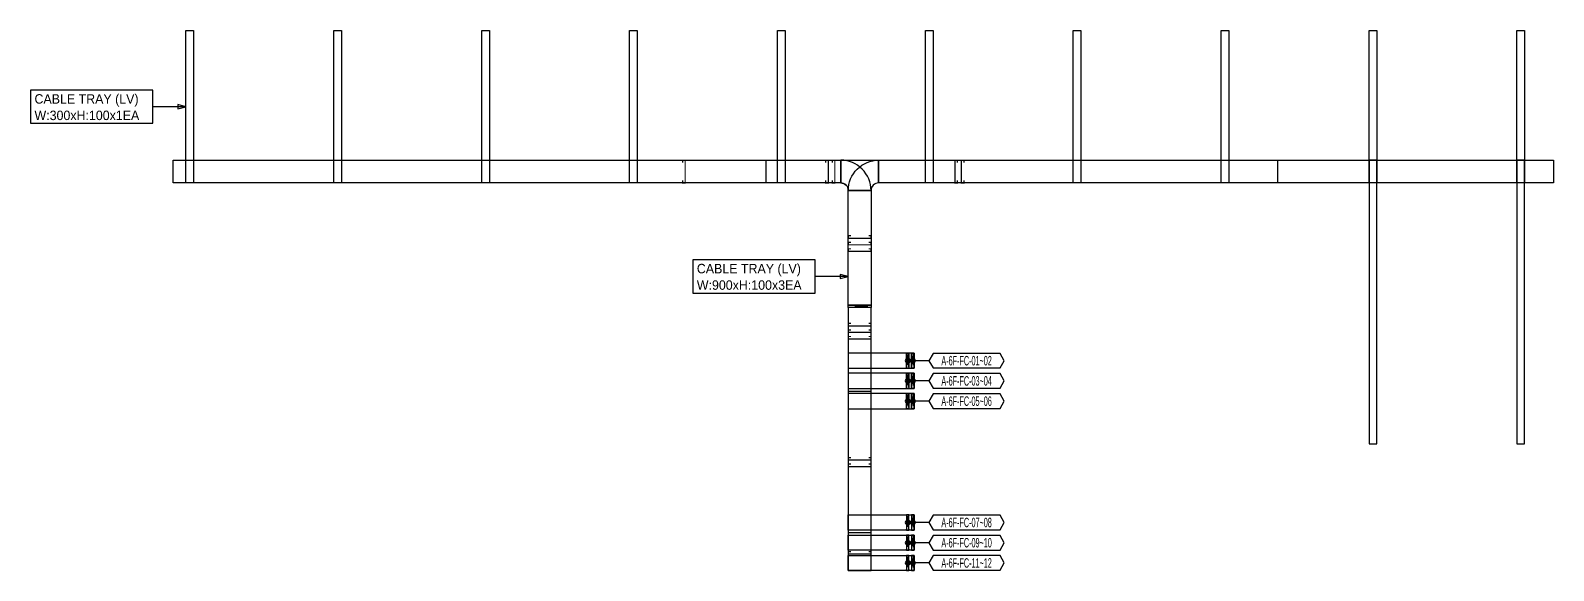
# Model space of a CAD drawing. Header units: millimetres. Extents: x 33932 to 374132, y 182625 to 847314.
# Drawn here: x 104652 to 164900, y 825955 to 847314 of the extents above; entities that cross this region are included whole.
import ezdxf
from ezdxf.enums import TextEntityAlignment as Align

# ---------------------------------------------------------------- set-up
doc = ezdxf.new("R2010")
doc.units = ezdxf.units.MM
doc.header["$LTSCALE"] = 150
for name, color, linetype in [('-----26 Electrical Cable Tray_HV_N', 30, 'Continuous'), ('-----26 Electrical Cable Tray_LV_UT', 141, 'Continuous'), ('-----29 주기', 1, 'Continuous'), ('-----30 Text', 2, 'Continuous'), ('-----99 Cable Schedule', 2, 'Continuous')]:
    doc.layers.add(name, color=color, linetype=linetype)
doc.styles.add('ELEC', font='')
doc.styles.get('ELEC').set_extended_font_data('Dotum')

# ---------------------------------------------------------------- blocks, each defined once
blk = doc.blocks.new('A$C9a0ab699')
h = blk.add_hatch(color=0)
edge = h.paths.add_edge_path()
edge.add_arc((64, 64), 64, 720, 1080, ccw=False)
at = {"color": 0}
blk.add_circle((64, 64), 64, dxfattribs=at)

msp = doc.modelspace()

# ---------------------------------------------------------------- linework, layer by layer
at = {"layer": '-----26 Electrical Cable Tray_HV_N', "color": 1}
for points in [[(104652, 844957), (104652, 843642), (109498, 843642), (109498, 844957)], [(130852, 838246), (130852, 836931), (135698, 836931), (135698, 838246)]]:
    msp.add_lwpolyline(points, close=True, dxfattribs=at)
for points in [[(110804, 844300), (110484, 844380), (110484, 844220), (110804, 844300), (109498, 844300)], [(137004, 837588), (136684, 837668), (136684, 837508), (137004, 837588), (135698, 837588)]]:
    msp.add_lwpolyline(points, dxfattribs=at)
at = {"layer": '-----26 Electrical Cable Tray_LV_UT'}
for points in [[(110804, 847314), (111104, 847314), (111104, 841285), (110804, 841285)], [(116654, 847314), (116954, 847314), (116954, 841285), (116654, 841285)], [(122504, 847314), (122804, 847314), (122804, 841285), (122504, 841285)], [(128354, 847314), (128654, 847314), (128654, 841285), (128354, 841285)], [(134204, 847314), (134504, 847314), (134504, 841285), (134204, 841285)], [(140054, 847314), (140354, 847314), (140354, 841285), (140054, 841285)], [(145904, 847314), (146204, 847314), (146204, 841285), (145904, 841285)], [(151754, 847314), (152054, 847314), (152054, 841285), (151754, 841285)], [(157604, 847314), (157904, 847314), (157904, 841285), (157604, 841285)], [(163454, 847314), (163754, 847314), (163754, 841285), (163454, 841285)], [(136704, 842185), (136704, 841285), (110297, 841285), (110297, 842185)], [(136704, 842185), (136704, 841285), (133754, 841285), (133754, 842185)], [(153986, 842185), (153986, 841285), (138204, 841285), (138204, 842185)], [(164900, 842185), (164900, 841285), (138204, 841285), (138204, 842185)], [(137004, 840985), (137904, 840985), (137904, 836455), (137004, 836455)], [(137004, 840985), (137904, 840985), (137904, 836455), (137004, 836455)], [(137004, 840985), (137904, 840985), (137904, 836455), (137004, 836455)], [(137004, 836455), (137904, 836455), (137904, 836355), (137004, 836355)], [(137904, 836355), (137004, 836355), (137004, 825955), (137904, 825955)], [(137904, 836355), (137004, 836355), (137004, 827455), (137904, 827455)], [(137904, 836355), (137004, 836355), (137004, 833055), (137904, 833055)]]:
    msp.add_lwpolyline(points, close=True, dxfattribs=at)
at = {"layer": '-----26 Electrical Cable Tray_LV_UT', "ltscale": 7.5, "const_width": 50, "elevation": 0}
for points in [[(130449, 842085), (130449, 842185), (130549, 842185), (130549, 841285), (130449, 841285), (130449, 841385)], [(136111, 842085), (136111, 842185), (136211, 842185), (136211, 841285), (136111, 841285), (136111, 841385)], [(141579, 842085), (141579, 842185), (141479, 842185), (141479, 841285), (141579, 841285), (141579, 841385)], [(137804, 838937), (137904, 838937), (137904, 838837), (137004, 838837), (137004, 838937), (137104, 838937)], [(137804, 838677), (137904, 838677), (137904, 838577), (137004, 838577), (137004, 838677), (137104, 838677)], [(137804, 835730), (137904, 835730), (137904, 835630), (137004, 835630), (137004, 835730), (137104, 835730)], [(137804, 835471), (137904, 835471), (137904, 835371), (137004, 835371), (137004, 835471), (137104, 835471)], [(137804, 835211), (137904, 835211), (137904, 835111), (137004, 835111), (137004, 835211), (137104, 835211)], [(137804, 830423), (137904, 830423), (137904, 830323), (137004, 830323), (137004, 830423), (137104, 830423)], [(137804, 830164), (137904, 830164), (137904, 830064), (137004, 830064), (137004, 830164), (137104, 830164)], [(137804, 826706), (137904, 826706), (137904, 826606), (137004, 826606), (137004, 826706), (137104, 826706)]]:
    msp.add_lwpolyline(points, dxfattribs=at)
at = {"layer": '-----26 Electrical Cable Tray_LV_UT', "ltscale": 7.5, "const_width": 50}
for points in [[(136371, 842085), (136371, 842185), (136471, 842185), (136471, 841285), (136371, 841285), (136371, 841385)], [(141319, 842085), (141319, 842185), (141219, 842185), (141219, 841285), (141319, 841285), (141319, 841385)], [(137804, 839197), (137904, 839197), (137904, 839097), (137004, 839097), (137004, 839197), (137104, 839197)]]:
    msp.add_lwpolyline(points, dxfattribs=at)
at = {"layer": '-----26 Electrical Cable Tray_LV_UT'}
for points in [[(136704, 841285), (136704, 842185), (136704, 842185), (138204, 842185), (138204, 841285, 0.414214), (137904, 840985), (137004, 840985), (137004, 840985, 0.414214)], [(136704, 841285), (136704, 841285, -0.414214), (137004, 840985), (137004, 840985), (137904, 840985, 0.414214), (136704, 842185)], [(138204, 841285), (138204, 841285, 0.414214), (137904, 840985), (137904, 840985), (137004, 840985, -0.414214), (138204, 842185)]]:
    msp.add_lwpolyline(points, format="xyb", close=True, dxfattribs=at)
at = {"layer": '-----26 Electrical Cable Tray_LV_UT', "elevation": 0}
for points in [[(157604, 830967), (157904, 830967), (157904, 842185), (157604, 842185)], [(163454, 830967), (163754, 830967), (163754, 842185), (163454, 842185)], [(137004, 834555), (137004, 833955), (139604, 833955), (139604, 834555)], [(139404, 834555), (139404, 833955), (139304, 833955), (139304, 834555)], [(139604, 834555), (139604, 833955), (139504, 833955), (139504, 834555)], [(137004, 833755), (137004, 833155), (139604, 833155), (139604, 833755)], [(139404, 833755), (139404, 833155), (139304, 833155), (139304, 833755)], [(139604, 833755), (139604, 833155), (139504, 833155), (139504, 833755)], [(137004, 832955), (137004, 832355), (139604, 832355), (139604, 832955)], [(139404, 832955), (139404, 832355), (139304, 832355), (139304, 832955)], [(139604, 832955), (139604, 832355), (139504, 832355), (139504, 832955)], [(137004, 827555), (137004, 828155), (139604, 828155), (139604, 827555)], [(139404, 827555), (139404, 828155), (139304, 828155), (139304, 827555)], [(139604, 827555), (139604, 828155), (139504, 828155), (139504, 827555)], [(137004, 826755), (137004, 827355), (139604, 827355), (139604, 826755)], [(139404, 826755), (139404, 827355), (139304, 827355), (139304, 826755)], [(139604, 826755), (139604, 827355), (139504, 827355), (139504, 826755)], [(137004, 825955), (137004, 826555), (139604, 826555), (139604, 825955)], [(139404, 825955), (139404, 826555), (139304, 826555), (139304, 825955)], [(139604, 825955), (139604, 826555), (139504, 826555), (139504, 825955)]]:
    msp.add_lwpolyline(points, close=True, dxfattribs=at)
at = {"layer": '-----26 Electrical Cable Tray_LV_UT'}
for points in [[(137004, 836355), (137904, 836455)], [(137904, 836355), (137004, 836455)]]:
    msp.add_lwpolyline(points, dxfattribs=at)
at = {"layer": '-----26 Electrical Cable Tray_LV_UT', "elevation": 0}
for points in [[(139304, 834555), (139404, 833955)], [(139304, 833955), (139404, 834555)], [(139504, 834555), (139604, 833955)], [(139504, 833955), (139604, 834555)], [(139304, 833755), (139404, 833155)], [(139304, 833155), (139404, 833755)], [(139504, 833755), (139604, 833155)], [(139504, 833155), (139604, 833755)], [(139304, 832955), (139404, 832355)], [(139304, 832355), (139404, 832955)], [(139504, 832955), (139604, 832355)], [(139504, 832355), (139604, 832955)], [(139304, 827555), (139404, 828155)], [(139304, 828155), (139404, 827555)], [(139504, 827555), (139604, 828155)], [(139504, 828155), (139604, 827555)], [(139304, 826755), (139404, 827355)], [(139304, 827355), (139404, 826755)], [(139504, 826755), (139604, 827355)], [(139504, 827355), (139604, 826755)], [(139304, 825955), (139404, 826555)], [(139304, 826555), (139404, 825955)], [(139504, 825955), (139604, 826555)], [(139504, 826555), (139604, 825955)]]:
    msp.add_lwpolyline(points, dxfattribs=at)
at = {"layer": '-----29 주기', "elevation": 0}
for points in [[(140360, 834544), (140194, 834255), (140360, 833966), (143006, 833966), (143173, 834255), (143006, 834544)], [(140360, 833744), (140194, 833455), (140360, 833166), (143006, 833166), (143173, 833455), (143006, 833744)], [(140360, 832944), (140194, 832655), (140360, 832366), (143006, 832366), (143173, 832655), (143006, 832944)], [(140360, 828144), (140194, 827855), (140360, 827566), (143006, 827566), (143173, 827855), (143006, 828144)], [(140360, 827344), (140194, 827055), (140360, 826766), (143006, 826766), (143173, 827055), (143006, 827344)], [(140360, 826544), (140194, 826255), (140360, 825966), (143006, 825966), (143173, 826255), (143006, 826544)]]:
    msp.add_lwpolyline(points, close=True, dxfattribs=at)
at = {"layer": '-----99 Cable Schedule', "color": 1}
for p, q in [((140194, 834255, 0), (139354, 834255)), ((140194, 833455, 0), (139354, 833455)), ((140194, 832655, 0), (139354, 832655)), ((140194, 827855), (139354, 827855)), ((140194, 827055), (139354, 827055)), ((140194, 826255, 0), (139354, 826255))]:
    msp.add_line(p, q, dxfattribs=at)

# ---------------------------------------------------------------- block references
at = {"layer": '-----99 Cable Schedule', "color": 1, "xscale": -1.5, "yscale": 1.5, "zscale": 1.5}
for p, rotation in [((139450, 834351), 90), ((139650, 834351), 90), ((139450, 833551), 90), ((139650, 833551), 90), ((139450, 832751), 90), ((139650, 832751), 90), ((139258, 827759), 270), ((139458, 827759), 270), ((139258, 826959), 270), ((139458, 826959), 270), ((139258, 826159), 270), ((139458, 826159), 270)]:
    msp.add_blockref('A$C9a0ab699', p, dxfattribs=dict(at, rotation=rotation))

# ---------------------------------------------------------------- texts
at = {"layer": '-----26 Electrical Cable Tray_LV_UT', "style": 'ELEC'}
for s, p in [('CABLE TRAY (LV)', (104812, 844607)), ('W:300xH:100x1EA', (104812, 843957)), ('CABLE TRAY (LV)', (131012, 837896)), ('W:900xH:100x3EA', (131012, 837246))]:
    msp.add_text(s, height=375, dxfattribs=at).set_placement(p, align=Align.MIDDLE_LEFT)
at = {"layer": '-----30 Text', "linetype": 'Continuous', "style": 'ELEC', "width": 0.5}
for s, p in [('A-6F-FC-01~02', (141683, 834255, 0)), ('A-6F-FC-03~04', (141683, 833455, 0)), ('A-6F-FC-05~06', (141683, 832655, 0)), ('A-6F-FC-07~08', (141683, 827855, 0)), ('A-6F-FC-09~10', (141683, 827055, 0)), ('A-6F-FC-11~12', (141683, 826255, 0))]:
    msp.add_text(s, height=375, dxfattribs=at).set_placement(p, align=Align.MIDDLE)

doc.saveas('drawing.dxf')
